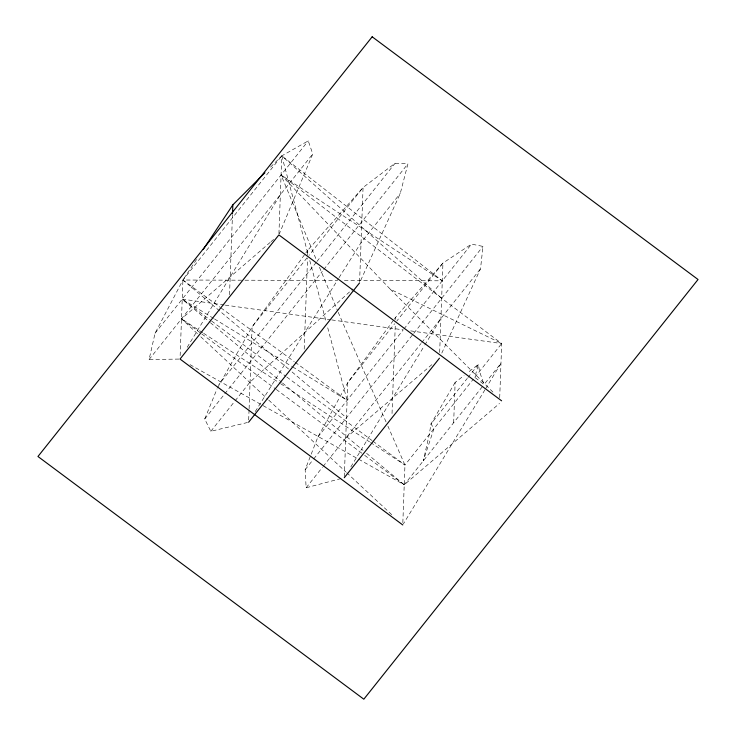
<?xml version="1.0" encoding="UTF-8"?>
<svg xmlns="http://www.w3.org/2000/svg" width="736" height="736" viewBox="0 0 736 736"><rect width="100%" height="100%" fill="white"/><g stroke="black" fill="none" stroke-linecap="round" stroke-linejoin="round"><path stroke-width="0.55" stroke-dasharray="3.68 2.76" d="M180.154 355.608L182.924 280.02L197.45 258.143M229.531 294.75L232.466 214.682M248.685 419.989L249.053 409.888M249.099 408.765L252.098 326.839L305.146 253.892M278.926 233.763L281.778 155.876L308.255 140.88L312.772 153.98L279.321 233.855M304.207 349.158L307.538 258.29M307.648 255.18L307.832 250.194L363.06 187.505L395.103 163.245L407.937 163.806L400.283 193.393L360.033 281.86M344.319 476.578L347.769 382.6L393.539 320.142M359.6 281.778L363.06 187.505L309 255.383M392.03 413.54L395.315 323.941M395.48 319.562L395.554 317.382L442.943 263.074L471.5 244.122L482.963 246.404L480.525 268.769L441.37 354.025M402.84 522.652L404.956 465.032L387.89 426.126M439.668 352.516L442.943 263.074L396.778 321.052M453.661 422.712L455.133 382.444L464.094 375.489M499.707 397.725L501.694 343.556L441.655 298.273L281.078 175.002L316.811 260.903M178.876 359.067L149.077 359.554L155.048 333.27L182.924 280.02L281.778 155.876L442.299 280.802L342.571 280.499M485.548 388.82L500.968 363.299L484.049 384.551L474.794 377.338L478.428 364.357L467.673 372.701M341.007 478.575L306.13 487.766L305.164 469.678L317.906 437L347.769 382.6L394.643 323.73M247.489 422.501L210.827 431.305L204.709 419.005L217.111 388.774M217.543 387.734L252.098 326.839L307.584 257.168M455.133 382.444L430.983 423.927L429.263 434.507L423.264 460.874L433.973 428.6L430.983 423.927L467.268 378.378M484.95 389.795L403.356 523.968M350.842 466.9L424.212 346.021M424.81 345.037L440.91 318.504M187.192 347.309L280.352 194.7M255.254 411.58L338.431 278.659M339.038 277.684L361.036 242.687L400.283 193.393M305.817 252.963L307.832 250.194M394.211 319.222L395.554 317.382M155.048 333.27L308.255 140.88M149.077 359.554L312.772 153.98M316.213 262.366L218.822 384.606M316.922 261.473L395.103 163.245M204.709 419.005L322.285 271.354M323.702 269.588L407.937 163.806M210.827 431.305L234.379 401.736M235.088 400.835L250.074 382.021L352.82 288.954M317.906 437L403.227 329.857M403.944 328.964L471.5 244.122M305.164 469.678L313.002 459.834M313.72 458.933L413.071 334.181M413.77 333.298L482.963 246.404M306.13 487.766L322.396 467.342M323.104 466.449L421.029 343.482M421.737 342.59L480.525 268.769M467.958 377.494L478.428 364.357L479.504 371.422L484.049 384.551M370.53 442.511L404.956 465.032L473.386 379.104M474.794 377.338L501.694 343.556L390.292 289.23L281.078 175.002L442.299 280.802M263.157 405.674L404.23 484.785L482.632 386.326M270.544 167.127L281.778 155.876L441.655 298.273M270.186 242.402L181.498 318.835L197.432 333.684M271.06 241.656L273.663 239.402M364.651 455.299L404.23 484.785L499.496 403.457M345.736 438.03L432.52 364.099M288.549 369.012L182.924 280.02L243.818 280.204M244.968 280.204L336.84 280.48M224.14 304.971L182.224 299.147L209.493 321.945M225.271 305.127L330.63 319.774M331.761 319.93L402.785 329.802M410.67 330.896L501.694 343.556M190.035 364.67L262.154 405.113M213.55 318.366L182.224 299.147L210.662 320.326M214.526 318.964L291.704 366.326M292.67 366.914L347.116 400.32L327.529 327.051M202.658 332.681L181.498 318.835L200.827 333.233M203.624 333.307L279.606 383.024M280.563 383.649L369.573 441.885M182.924 280.02L220.027 307.206M220.956 307.887L294.234 361.578M295.164 362.259L347.116 400.32M211.582 321.016L285.908 376.372M286.828 377.053L372.057 440.533M372.968 441.214L404.956 465.032M201.747 333.923L275.374 388.783M276.294 389.464L363.731 454.609M210.376 322.681L281.63 382.269M282.514 383.005L363.087 450.386M366.592 453.312L404.23 484.785M292.063 371.965L346.472 417.8M200.79 336.803L267.886 399.308M268.723 400.09L345.81 471.896M346.647 472.668L393.548 516.359M390.292 289.23L493.543 392.72M386.05 421.921L337.99 311.806M319.461 267.26L337.548 310.739M281.778 155.876L308.292 255.07M309.764 260.581L326.048 321.494"/><path stroke-width="1.1" d="M232.512 213.596L232.834 204.875L264.923 172.748M203.136 249.587L232.834 204.875M248.602 422.234L359.564 282.9M344.273 477.71L439.456 358.184M501.612 400.807L278.88 234.913L180.026 359.048L402.758 524.943M372.177 36.8L37.959 456.495L363.823 699.2L698.041 279.505L372.177 36.8"/></g></svg>
